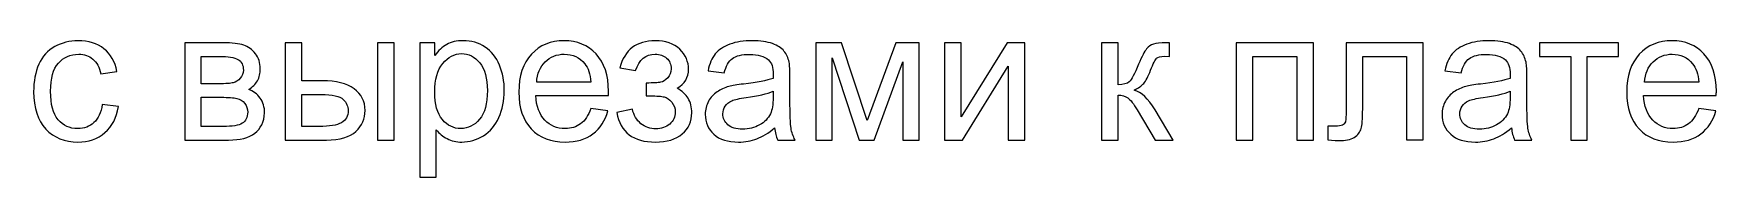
# Model space of a CAD drawing. Header units: millimetres. Extents: x -92 to 92, y -34 to 81.
# Drawn here: x 16.1 to 91.9, y 63.9 to 70.1 of the extents above; entities that cross this region are included whole.
import ezdxf

# ---------------------------------------------------------------- set-up
doc = ezdxf.new("R2010")
doc.units = ezdxf.units.MM
doc.header["$MEASUREMENT"] = 0
doc.layers.add('layer 1', color=7, linetype='Continuous')

msp = doc.modelspace()

# ---------------------------------------------------------------- linework, layer by layer
at = {"layer": 'layer 1', "color": 250, "lineweight": 9}
for points, knots in [([(19.197, 67.2432), (19.197, 67.2432), (19.9251, 67.1416), (19.9251, 67.1416), (19.9251, 67.1416), (19.8447, 66.6406), (19.6415, 66.2497), (19.3127, 65.9661), (19.3127, 65.9661), (18.9839, 65.6825), (18.5789, 65.5414), (18.1006, 65.5414), (18.1006, 65.5414), (17.5009, 65.5414), (17.0182, 65.7375), (16.6542, 66.1298), (16.6542, 66.1298), (16.2887, 66.5221), (16.1067, 67.0837), (16.1067, 67.8147), (16.1067, 67.8147), (16.1067, 68.2888), (16.1857, 68.7023), (16.3423, 69.0579), (16.3423, 69.0579), (16.499, 69.4121), (16.7374, 69.6788), (17.0592, 69.8551), (17.0592, 69.8551), (17.3795, 70.033), (17.728, 70.1219), (18.1062, 70.1219), (18.1062, 70.1219), (18.5818, 70.1219), (18.9726, 70.0019), (19.2746, 69.7606), (19.2746, 69.7606), (19.578, 69.5193), (19.7727, 69.1764), (19.8574, 68.7333), (19.8574, 68.7333), (19.8574, 68.7333), (19.1377, 68.6232), (19.1377, 68.6232), (19.1377, 68.6232), (19.0686, 68.9182), (18.9472, 69.1397), (18.7709, 69.2893), (18.7709, 69.2893), (18.5959, 69.4375), (18.3842, 69.5122), (18.1359, 69.5122), (18.1359, 69.5122), (17.7605, 69.5122), (17.4557, 69.3782), (17.22, 69.1101), (17.22, 69.1101), (16.9858, 68.8406), (16.8687, 68.4172), (16.8687, 67.8358), (16.8687, 67.8358), (16.8687, 67.246), (16.9816, 66.8184), (17.2073, 66.5517), (17.2073, 66.5517), (17.4345, 66.285), (17.7295, 66.151), (18.0921, 66.151), (18.0921, 66.151), (18.3856, 66.151), (18.6297, 66.2399), (18.8245, 66.4191), (18.8245, 66.4191), (19.0206, 66.5969), (19.1448, 66.872), (19.197, 67.2432)], [0, 0, 0, 0, 0.05, 0.05, 0.05, 0.05, 0.1, 0.1, 0.1, 0.1, 0.15, 0.15, 0.15, 0.15, 0.2, 0.2, 0.2, 0.2, 0.25, 0.25, 0.25, 0.25, 0.3, 0.3, 0.3, 0.3, 0.35, 0.35, 0.35, 0.35, 0.4, 0.4, 0.4, 0.4, 0.45, 0.45, 0.45, 0.45, 0.5, 0.5, 0.5, 0.5, 0.55, 0.55, 0.55, 0.55, 0.6, 0.6, 0.6, 0.6, 0.65, 0.65, 0.65, 0.65, 0.7, 0.7, 0.7, 0.7, 0.75, 0.75, 0.75, 0.75, 0.8, 0.8, 0.8, 0.8, 0.85, 0.85, 0.85, 0.85, 0.9, 0.9, 0.9, 0.9, 1, 1, 1, 1]), ([(22.9125, 70.0287), (22.9125, 70.0287), (24.627, 70.0287), (24.627, 70.0287), (24.627, 70.0287), (25.0475, 70.0287), (25.3608, 69.9934), (25.5668, 69.9229), (25.5668, 69.9229), (25.7714, 69.8523), (25.9478, 69.7239), (26.0946, 69.5362), (26.0946, 69.5362), (26.2427, 69.3471), (26.3161, 69.1228), (26.3161, 68.8603), (26.3161, 68.8603), (26.3161, 68.6501), (26.2724, 68.4666), (26.1863, 68.3114), (26.1863, 68.3114), (26.0988, 68.1548), (25.969, 68.0235), (25.794, 67.9191), (25.794, 67.9191), (26, 67.85), (26.1708, 67.7215), (26.3076, 67.5325), (26.3076, 67.5325), (26.4431, 67.3448), (26.5108, 67.1204), (26.5108, 66.8622), (26.5108, 66.8622), (26.484, 66.4459), (26.3345, 66.1369), (26.0649, 65.9365), (26.0649, 65.9365), (25.7954, 65.7347), (25.4031, 65.6345), (24.8895, 65.6345), (24.8895, 65.6345), (24.8895, 65.6345), (22.9125, 65.6345), (22.9125, 65.6345), (22.9125, 65.6345), (22.9125, 65.6345), (22.9125, 70.0287), (22.9125, 70.0287)], [0, 0, 0, 0, 0.0769231, 0.0769231, 0.0769231, 0.0769231, 0.1538462, 0.1538462, 0.1538462, 0.1538462, 0.2307692, 0.2307692, 0.2307692, 0.2307692, 0.3076923, 0.3076923, 0.3076923, 0.3076923, 0.3846154, 0.3846154, 0.3846154, 0.3846154, 0.4615385, 0.4615385, 0.4615385, 0.4615385, 0.5384615, 0.5384615, 0.5384615, 0.5384615, 0.6153846, 0.6153846, 0.6153846, 0.6153846, 0.6923077, 0.6923077, 0.6923077, 0.6923077, 0.7692308, 0.7692308, 0.7692308, 0.7692308, 0.8461538, 0.8461538, 0.8461538, 0.8461538, 1, 1, 1, 1]), ([(27.4365, 70.0287), (27.4365, 70.0287), (28.1816, 70.0287), (28.1816, 70.0287), (28.1816, 70.0287), (28.1816, 70.0287), (28.1816, 68.31), (28.1816, 68.31), (28.1816, 68.31), (28.1816, 68.31), (29.1214, 68.31), (29.1214, 68.31), (29.1214, 68.31), (29.7352, 68.31), (30.2065, 68.1914), (30.5381, 67.953), (30.5381, 67.953), (30.8697, 67.7145), (31.0348, 67.3857), (31.0348, 66.9666), (31.0348, 66.9666), (31.0348, 66.5997), (30.8966, 66.2864), (30.62, 66.0254), (30.62, 66.0254), (30.3434, 65.7643), (29.9017, 65.6345), (29.2935, 65.6345), (29.2935, 65.6345), (29.2935, 65.6345), (27.4365, 65.6345), (27.4365, 65.6345), (27.4365, 65.6345), (27.4365, 65.6345), (27.4365, 70.0287), (27.4365, 70.0287)], [0, 0, 0, 0, 0.1, 0.1, 0.1, 0.1, 0.2, 0.2, 0.2, 0.2, 0.3, 0.3, 0.3, 0.3, 0.4, 0.4, 0.4, 0.4, 0.5, 0.5, 0.5, 0.5, 0.6, 0.6, 0.6, 0.6, 0.7, 0.7, 0.7, 0.7, 0.8, 0.8, 0.8, 0.8, 1, 1, 1, 1]), ([(31.5937, 70.0287), (31.5937, 70.0287), (32.3387, 70.0287), (32.3387, 70.0287), (32.3387, 70.0287), (32.3387, 70.0287), (32.3387, 65.6345), (32.3387, 65.6345), (32.3387, 65.6345), (32.3387, 65.6345), (31.5937, 65.6345), (31.5937, 65.6345), (31.5937, 65.6345), (31.5937, 65.6345), (31.5937, 70.0287), (31.5937, 70.0287)], [0, 0, 0, 0, 0.2, 0.2, 0.2, 0.2, 0.4, 0.4, 0.4, 0.4, 0.6, 0.6, 0.6, 0.6, 1, 1, 1, 1]), ([(33.4972, 63.9496), (33.4972, 63.9496), (33.4972, 70.0287), (33.4972, 70.0287), (33.4972, 70.0287), (33.4972, 70.0287), (34.1745, 70.0287), (34.1745, 70.0287), (34.1745, 70.0287), (34.1745, 70.0287), (34.1745, 69.4516), (34.1745, 69.4516), (34.1745, 69.4516), (34.334, 69.6745), (34.5146, 69.8424), (34.7164, 69.9539), (34.7164, 69.9539), (34.9168, 70.0654), (35.1609, 70.1219), (35.4474, 70.1219), (35.4474, 70.1219), (35.8227, 70.1219), (36.1529, 70.0259), (36.4394, 69.8326), (36.4394, 69.8326), (36.7258, 69.6407), (36.9417, 69.3683), (37.0885, 69.0184), (37.0885, 69.0184), (37.2338, 68.667), (37.3072, 68.2832), (37.3072, 67.8641), (37.3072, 67.8641), (37.3072, 67.4167), (37.2268, 67.0132), (37.0659, 66.6533), (37.0659, 66.6533), (36.905, 66.2949), (36.6708, 66.0197), (36.3632, 65.8278), (36.3632, 65.8278), (36.057, 65.6373), (35.7338, 65.5414), (35.3952, 65.5414), (35.3952, 65.5414), (35.1468, 65.5414), (34.9238, 65.5936), (34.7277, 65.698), (34.7277, 65.698), (34.5301, 65.8024), (34.3693, 65.9337), (34.2423, 66.0931), (34.2423, 66.0931), (34.2423, 66.0931), (34.2423, 63.9496), (34.2423, 63.9496), (34.2423, 63.9496), (34.2423, 63.9496), (33.4972, 63.9496), (33.4972, 63.9496)], [0, 0, 0, 0, 0.0625, 0.0625, 0.0625, 0.0625, 0.125, 0.125, 0.125, 0.125, 0.1875, 0.1875, 0.1875, 0.1875, 0.25, 0.25, 0.25, 0.25, 0.3125, 0.3125, 0.3125, 0.3125, 0.375, 0.375, 0.375, 0.375, 0.4375, 0.4375, 0.4375, 0.4375, 0.5, 0.5, 0.5, 0.5, 0.5625, 0.5625, 0.5625, 0.5625, 0.625, 0.625, 0.625, 0.625, 0.6875, 0.6875, 0.6875, 0.6875, 0.75, 0.75, 0.75, 0.75, 0.8125, 0.8125, 0.8125, 0.8125, 0.875, 0.875, 0.875, 0.875, 1, 1, 1, 1]), ([(41.2033, 67.0569), (41.2033, 67.0569), (41.9738, 66.9553), (41.9738, 66.9553), (41.9738, 66.9553), (41.8538, 66.508), (41.6295, 66.1594), (41.3021, 65.9125), (41.3021, 65.9125), (40.9747, 65.6655), (40.557, 65.5414), (40.0476, 65.5414), (40.0476, 65.5414), (39.407, 65.5414), (38.899, 65.7389), (38.5236, 66.134), (38.5236, 66.134), (38.1482, 66.5277), (37.9606, 67.0823), (37.9606, 67.7949), (37.9606, 67.7949), (37.9606, 68.5315), (38.1497, 69.1044), (38.5292, 69.5108), (38.5292, 69.5108), (38.9088, 69.9187), (39.4013, 70.1219), (40.0067, 70.1219), (40.0067, 70.1219), (40.5923, 70.1219), (41.0707, 69.9229), (41.4418, 69.5235), (41.4418, 69.5235), (41.8129, 69.1242), (41.9992, 68.5626), (41.9992, 67.8387), (41.9992, 67.8387), (41.9992, 67.7949), (41.9978, 67.7286), (41.995, 67.6411), (41.995, 67.6411), (41.995, 67.6411), (38.7226, 67.6411), (38.7226, 67.6411), (38.7226, 67.6411), (38.7508, 67.1599), (38.8863, 66.7902), (39.1318, 66.5348), (39.1318, 66.5348), (39.3759, 66.2794), (39.6821, 66.151), (40.0476, 66.151), (40.0476, 66.151), (40.32, 66.151), (40.5528, 66.2229), (40.7447, 66.3669), (40.7447, 66.3669), (40.938, 66.5108), (41.0904, 66.7408), (41.2033, 67.0569)], [0, 0, 0, 0, 0.0625, 0.0625, 0.0625, 0.0625, 0.125, 0.125, 0.125, 0.125, 0.1875, 0.1875, 0.1875, 0.1875, 0.25, 0.25, 0.25, 0.25, 0.3125, 0.3125, 0.3125, 0.3125, 0.375, 0.375, 0.375, 0.375, 0.4375, 0.4375, 0.4375, 0.4375, 0.5, 0.5, 0.5, 0.5, 0.5625, 0.5625, 0.5625, 0.5625, 0.625, 0.625, 0.625, 0.625, 0.6875, 0.6875, 0.6875, 0.6875, 0.75, 0.75, 0.75, 0.75, 0.8125, 0.8125, 0.8125, 0.8125, 0.875, 0.875, 0.875, 0.875, 1, 1, 1, 1]), ([(43.7024, 67.6242), (43.7024, 67.6242), (43.7024, 68.2084), (43.7024, 68.2084), (43.7024, 68.2084), (44.0156, 68.2112), (44.2301, 68.2239), (44.343, 68.2451), (44.343, 68.2451), (44.4573, 68.2676), (44.566, 68.3326), (44.6676, 68.4426), (44.6676, 68.4426), (44.7692, 68.5527), (44.82, 68.6896), (44.82, 68.8547), (44.82, 68.8547), (44.82, 69.0536), (44.7537, 69.2145), (44.6196, 69.333), (44.6196, 69.333), (44.4855, 69.453), (44.3134, 69.5122), (44.1003, 69.5122), (44.1003, 69.5122), (43.6812, 69.5122), (43.3877, 69.2667), (43.2198, 68.7756), (43.2198, 68.7756), (43.2198, 68.7756), (42.5086, 68.8942), (42.5086, 68.8942), (42.5086, 68.8942), (42.7287, 69.7126), (43.2621, 70.1219), (44.106, 70.1219), (44.106, 70.1219), (44.5744, 70.1219), (44.9413, 69.9949), (45.208, 69.7394), (45.208, 69.7394), (45.4747, 69.484), (45.6074, 69.1792), (45.6074, 68.825), (45.6074, 68.825), (45.6074, 68.468), (45.4338, 68.183), (45.0881, 67.9727), (45.0881, 67.9727), (45.3096, 67.8542), (45.4747, 67.7032), (45.5862, 67.5198), (45.5862, 67.5198), (45.6963, 67.3363), (45.7513, 67.119), (45.7513, 66.8678), (45.7513, 66.8678), (45.7513, 66.4741), (45.6074, 66.1552), (45.3209, 65.9097), (45.3209, 65.9097), (45.0331, 65.6641), (44.6323, 65.5414), (44.1158, 65.5414), (44.1158, 65.5414), (43.1139, 65.5414), (42.5326, 65.9845), (42.3731, 66.8706), (42.3731, 66.8706), (42.3731, 66.8706), (43.0758, 67.023), (43.0758, 67.023), (43.0758, 67.023), (43.1393, 66.7436), (43.2677, 66.5263), (43.4625, 66.3725), (43.4625, 66.3725), (43.6572, 66.2187), (43.8788, 66.1425), (44.1299, 66.1425), (44.1299, 66.1425), (44.3811, 66.1425), (44.59, 66.2131), (44.7565, 66.3556), (44.7565, 66.3556), (44.923, 66.4967), (45.0062, 66.6773), (45.0062, 66.8974), (45.0062, 66.8974), (45.0062, 67.0682), (44.954, 67.2164), (44.8496, 67.3434), (44.8496, 67.3434), (44.7452, 67.4704), (44.6337, 67.5494), (44.5152, 67.5804), (44.5152, 67.5804), (44.3966, 67.6129), (44.1822, 67.6284), (43.8717, 67.6284), (43.8717, 67.6284), (43.8463, 67.6284), (43.7899, 67.627), (43.7024, 67.6242)], [0, 0, 0, 0, 0.037037, 0.037037, 0.037037, 0.037037, 0.0740741, 0.0740741, 0.0740741, 0.0740741, 0.1111111, 0.1111111, 0.1111111, 0.1111111, 0.1481481, 0.1481481, 0.1481481, 0.1481481, 0.1851852, 0.1851852, 0.1851852, 0.1851852, 0.2222222, 0.2222222, 0.2222222, 0.2222222, 0.2592593, 0.2592593, 0.2592593, 0.2592593, 0.2962963, 0.2962963, 0.2962963, 0.2962963, 0.3333333, 0.3333333, 0.3333333, 0.3333333, 0.3703704, 0.3703704, 0.3703704, 0.3703704, 0.4074074, 0.4074074, 0.4074074, 0.4074074, 0.4444444, 0.4444444, 0.4444444, 0.4444444, 0.4814815, 0.4814815, 0.4814815, 0.4814815, 0.5185185, 0.5185185, 0.5185185, 0.5185185, 0.5555556, 0.5555556, 0.5555556, 0.5555556, 0.5925926, 0.5925926, 0.5925926, 0.5925926, 0.6296296, 0.6296296, 0.6296296, 0.6296296, 0.6666667, 0.6666667, 0.6666667, 0.6666667, 0.7037037, 0.7037037, 0.7037037, 0.7037037, 0.7407407, 0.7407407, 0.7407407, 0.7407407, 0.7777778, 0.7777778, 0.7777778, 0.7777778, 0.8148148, 0.8148148, 0.8148148, 0.8148148, 0.8518519, 0.8518519, 0.8518519, 0.8518519, 0.8888889, 0.8888889, 0.8888889, 0.8888889, 0.9259259, 0.9259259, 0.9259259, 0.9259259, 1, 1, 1, 1]), ([(49.4809, 66.1848), (49.2043, 65.9492), (48.9376, 65.7841), (48.6822, 65.6867), (48.6822, 65.6867), (48.4268, 65.5893), (48.1531, 65.5414), (47.8595, 65.5414), (47.8595, 65.5414), (47.3769, 65.5414), (47.0058, 65.6585), (46.7462, 65.8941), (46.7462, 65.8941), (46.4865, 66.1284), (46.3567, 66.429), (46.3567, 66.7944), (46.3567, 66.7944), (46.3567, 67.0089), (46.4061, 67.2051), (46.5035, 67.3829), (46.5035, 67.3829), (46.6022, 67.5607), (46.7306, 67.7018), (46.8887, 67.809), (46.8887, 67.809), (47.0481, 67.9163), (47.2259, 67.9981), (47.4249, 68.0532), (47.4249, 68.0532), (47.5717, 68.0913), (47.7932, 68.1279), (48.0881, 68.1646), (48.0881, 68.1646), (48.6893, 68.2352), (49.1338, 68.3213), (49.4174, 68.42), (49.4174, 68.42), (49.4202, 68.5216), (49.4216, 68.5866), (49.4216, 68.6134), (49.4216, 68.6134), (49.4216, 68.9153), (49.3511, 69.1284), (49.21, 69.2526), (49.21, 69.2526), (49.0195, 69.4205), (48.7358, 69.5038), (48.3605, 69.5038), (48.3605, 69.5038), (48.0091, 69.5038), (47.7495, 69.4417), (47.583, 69.3189), (47.583, 69.3189), (47.415, 69.1962), (47.2923, 68.9788), (47.2118, 68.6656), (47.2118, 68.6656), (47.2118, 68.6656), (46.4837, 68.7672), (46.4837, 68.7672), (46.4837, 68.7672), (46.55, 69.079), (46.6587, 69.3316), (46.8111, 69.5235), (46.8111, 69.5235), (46.9635, 69.7154), (47.1836, 69.8622), (47.4715, 69.9666), (47.4715, 69.9666), (47.7579, 70.0696), (48.0924, 70.1219), (48.4706, 70.1219), (48.4706, 70.1219), (48.8459, 70.1219), (49.1521, 70.0781), (49.3878, 69.9892), (49.3878, 69.9892), (49.622, 69.9003), (49.7956, 69.7902), (49.9057, 69.6562), (49.9057, 69.6562), (50.0157, 69.5221), (50.0933, 69.3528), (50.1385, 69.1482), (50.1385, 69.1482), (50.1625, 69.0212), (50.1752, 68.7926), (50.1752, 68.4638), (50.1752, 68.4638), (50.1752, 68.4638), (50.1752, 67.476), (50.1752, 67.476), (50.1752, 67.476), (50.1752, 66.786), (50.1907, 66.3499), (50.2217, 66.1651), (50.2217, 66.1651), (50.2514, 65.9802), (50.3135, 65.8038), (50.4038, 65.6345), (50.4038, 65.6345), (50.4038, 65.6345), (49.6248, 65.6345), (49.6248, 65.6345), (49.6248, 65.6345), (49.5501, 65.7911), (49.5021, 65.9746), (49.4809, 66.1848)], [0, 0, 0, 0, 0.0357143, 0.0357143, 0.0357143, 0.0357143, 0.0714286, 0.0714286, 0.0714286, 0.0714286, 0.1071429, 0.1071429, 0.1071429, 0.1071429, 0.1428571, 0.1428571, 0.1428571, 0.1428571, 0.1785714, 0.1785714, 0.1785714, 0.1785714, 0.2142857, 0.2142857, 0.2142857, 0.2142857, 0.25, 0.25, 0.25, 0.25, 0.2857143, 0.2857143, 0.2857143, 0.2857143, 0.3214286, 0.3214286, 0.3214286, 0.3214286, 0.3571429, 0.3571429, 0.3571429, 0.3571429, 0.3928571, 0.3928571, 0.3928571, 0.3928571, 0.4285714, 0.4285714, 0.4285714, 0.4285714, 0.4642857, 0.4642857, 0.4642857, 0.4642857, 0.5, 0.5, 0.5, 0.5, 0.5357143, 0.5357143, 0.5357143, 0.5357143, 0.5714286, 0.5714286, 0.5714286, 0.5714286, 0.6071429, 0.6071429, 0.6071429, 0.6071429, 0.6428571, 0.6428571, 0.6428571, 0.6428571, 0.6785714, 0.6785714, 0.6785714, 0.6785714, 0.7142857, 0.7142857, 0.7142857, 0.7142857, 0.75, 0.75, 0.75, 0.75, 0.7857143, 0.7857143, 0.7857143, 0.7857143, 0.8214286, 0.8214286, 0.8214286, 0.8214286, 0.8571429, 0.8571429, 0.8571429, 0.8571429, 0.8928571, 0.8928571, 0.8928571, 0.8928571, 0.9285714, 0.9285714, 0.9285714, 0.9285714, 1, 1, 1, 1]), ([(51.345, 70.0287), (51.345, 70.0287), (52.4908, 70.0287), (52.4908, 70.0287), (52.4908, 70.0287), (52.4908, 70.0287), (53.6522, 66.5122), (53.6522, 66.5122), (53.6522, 66.5122), (53.6522, 66.5122), (54.9377, 70.0287), (54.9377, 70.0287), (54.9377, 70.0287), (54.9377, 70.0287), (56.0017, 70.0287), (56.0017, 70.0287), (56.0017, 70.0287), (56.0017, 70.0287), (56.0017, 65.6345), (56.0017, 65.6345), (56.0017, 65.6345), (56.0017, 65.6345), (55.2566, 65.6345), (55.2566, 65.6345), (55.2566, 65.6345), (55.2566, 65.6345), (55.2566, 69.1722), (55.2566, 69.1722), (55.2566, 69.1722), (55.2566, 69.1722), (53.9626, 65.6345), (53.9626, 65.6345), (53.9626, 65.6345), (53.9626, 65.6345), (53.2966, 65.6345), (53.2966, 65.6345), (53.2966, 65.6345), (53.2966, 65.6345), (52.0731, 69.3415), (52.0731, 69.3415), (52.0731, 69.3415), (52.0731, 69.3415), (52.0731, 65.6345), (52.0731, 65.6345), (52.0731, 65.6345), (52.0731, 65.6345), (51.345, 65.6345), (51.345, 65.6345), (51.345, 65.6345), (51.345, 65.6345), (51.345, 70.0287), (51.345, 70.0287)], [0, 0, 0, 0, 0.0714286, 0.0714286, 0.0714286, 0.0714286, 0.1428571, 0.1428571, 0.1428571, 0.1428571, 0.2142857, 0.2142857, 0.2142857, 0.2142857, 0.2857143, 0.2857143, 0.2857143, 0.2857143, 0.3571429, 0.3571429, 0.3571429, 0.3571429, 0.4285714, 0.4285714, 0.4285714, 0.4285714, 0.5, 0.5, 0.5, 0.5, 0.5714286, 0.5714286, 0.5714286, 0.5714286, 0.6428571, 0.6428571, 0.6428571, 0.6428571, 0.7142857, 0.7142857, 0.7142857, 0.7142857, 0.7857143, 0.7857143, 0.7857143, 0.7857143, 0.8571429, 0.8571429, 0.8571429, 0.8571429, 1, 1, 1, 1]), ([(57.1405, 70.0287), (57.1405, 70.0287), (57.8856, 70.0287), (57.8856, 70.0287), (57.8856, 70.0287), (57.8856, 70.0287), (57.8856, 66.6773), (57.8856, 66.6773), (57.8856, 66.6773), (57.8856, 66.6773), (59.9557, 70.0287), (59.9557, 70.0287), (59.9557, 70.0287), (59.9557, 70.0287), (60.7558, 70.0287), (60.7558, 70.0287), (60.7558, 70.0287), (60.7558, 70.0287), (60.7558, 65.6345), (60.7558, 65.6345), (60.7558, 65.6345), (60.7558, 65.6345), (60.0107, 65.6345), (60.0107, 65.6345), (60.0107, 65.6345), (60.0107, 65.6345), (60.0107, 68.9647), (60.0107, 68.9647), (60.0107, 68.9647), (60.0107, 68.9647), (57.9434, 65.6345), (57.9434, 65.6345), (57.9434, 65.6345), (57.9434, 65.6345), (57.1405, 65.6345), (57.1405, 65.6345), (57.1405, 65.6345), (57.1405, 65.6345), (57.1405, 70.0287), (57.1405, 70.0287)], [0, 0, 0, 0, 0.0909091, 0.0909091, 0.0909091, 0.0909091, 0.1818182, 0.1818182, 0.1818182, 0.1818182, 0.2727273, 0.2727273, 0.2727273, 0.2727273, 0.3636364, 0.3636364, 0.3636364, 0.3636364, 0.4545455, 0.4545455, 0.4545455, 0.4545455, 0.5454545, 0.5454545, 0.5454545, 0.5454545, 0.6363636, 0.6363636, 0.6363636, 0.6363636, 0.7272727, 0.7272727, 0.7272727, 0.7272727, 0.8181818, 0.8181818, 0.8181818, 0.8181818, 1, 1, 1, 1]), ([(64.2144, 70.0287), (64.2144, 70.0287), (64.9595, 70.0287), (64.9595, 70.0287), (64.9595, 70.0287), (64.9595, 70.0287), (64.9595, 68.1322), (64.9595, 68.1322), (64.9595, 68.1322), (65.1966, 68.1322), (65.3631, 68.1773), (65.459, 68.2691), (65.459, 68.2691), (65.5536, 68.3594), (65.6933, 68.6232), (65.8796, 69.0621), (65.8796, 69.0621), (66.0263, 69.4092), (66.1448, 69.6378), (66.2352, 69.7479), (66.2352, 69.7479), (66.3269, 69.858), (66.4313, 69.9328), (66.5498, 69.9709), (66.5498, 69.9709), (66.6698, 70.009), (66.8603, 70.0287), (67.1213, 70.0287), (67.1213, 70.0287), (67.1213, 70.0287), (67.2709, 70.0287), (67.2709, 70.0287), (67.2709, 70.0287), (67.2709, 70.0287), (67.2709, 69.4149), (67.2709, 69.4149), (67.2709, 69.4149), (67.2709, 69.4149), (67.0635, 69.4191), (67.0635, 69.4191), (67.0635, 69.4191), (66.8673, 69.4191), (66.7417, 69.3895), (66.6867, 69.3316), (66.6867, 69.3316), (66.6289, 69.2709), (66.54, 69.0903), (66.4214, 68.7898), (66.4214, 68.7898), (66.3085, 68.5019), (66.2055, 68.3029), (66.111, 68.1929), (66.111, 68.1929), (66.0178, 68.0828), (65.8725, 67.9826), (65.6764, 67.8909), (65.6764, 67.8909), (65.9967, 67.8048), (66.3128, 67.5071), (66.6232, 66.9962), (66.6232, 66.9962), (66.6232, 66.9962), (67.4402, 65.6345), (67.4402, 65.6345), (67.4402, 65.6345), (67.4402, 65.6345), (66.6218, 65.6345), (66.6218, 65.6345), (66.6218, 65.6345), (66.6218, 65.6345), (65.8161, 66.992), (65.8161, 66.992), (65.8161, 66.992), (65.6538, 67.2672), (65.5127, 67.4478), (65.3927, 67.5353), (65.3927, 67.5353), (65.2714, 67.6228), (65.1274, 67.6665), (64.9595, 67.6665), (64.9595, 67.6665), (64.9595, 67.6665), (64.9595, 65.6345), (64.9595, 65.6345), (64.9595, 65.6345), (64.9595, 65.6345), (64.2144, 65.6345), (64.2144, 65.6345), (64.2144, 65.6345), (64.2144, 65.6345), (64.2144, 70.0287), (64.2144, 70.0287)], [0, 0, 0, 0, 0.0416667, 0.0416667, 0.0416667, 0.0416667, 0.0833333, 0.0833333, 0.0833333, 0.0833333, 0.125, 0.125, 0.125, 0.125, 0.1666667, 0.1666667, 0.1666667, 0.1666667, 0.2083333, 0.2083333, 0.2083333, 0.2083333, 0.25, 0.25, 0.25, 0.25, 0.2916667, 0.2916667, 0.2916667, 0.2916667, 0.3333333, 0.3333333, 0.3333333, 0.3333333, 0.375, 0.375, 0.375, 0.375, 0.4166667, 0.4166667, 0.4166667, 0.4166667, 0.4583333, 0.4583333, 0.4583333, 0.4583333, 0.5, 0.5, 0.5, 0.5, 0.5416667, 0.5416667, 0.5416667, 0.5416667, 0.5833333, 0.5833333, 0.5833333, 0.5833333, 0.625, 0.625, 0.625, 0.625, 0.6666667, 0.6666667, 0.6666667, 0.6666667, 0.7083333, 0.7083333, 0.7083333, 0.7083333, 0.75, 0.75, 0.75, 0.75, 0.7916667, 0.7916667, 0.7916667, 0.7916667, 0.8333333, 0.8333333, 0.8333333, 0.8333333, 0.875, 0.875, 0.875, 0.875, 0.9166667, 0.9166667, 0.9166667, 0.9166667, 1, 1, 1, 1]), ([(70.2794, 70.0287), (70.2794, 70.0287), (73.7507, 70.0287), (73.7507, 70.0287), (73.7507, 70.0287), (73.7507, 70.0287), (73.7507, 65.6345), (73.7507, 65.6345), (73.7507, 65.6345), (73.7507, 65.6345), (73.0057, 65.6345), (73.0057, 65.6345), (73.0057, 65.6345), (73.0057, 65.6345), (73.0057, 69.4106), (73.0057, 69.4106), (73.0057, 69.4106), (73.0057, 69.4106), (71.0245, 69.4106), (71.0245, 69.4106), (71.0245, 69.4106), (71.0245, 69.4106), (71.0245, 65.6345), (71.0245, 65.6345), (71.0245, 65.6345), (71.0245, 65.6345), (70.2794, 65.6345), (70.2794, 65.6345), (70.2794, 65.6345), (70.2794, 65.6345), (70.2794, 70.0287), (70.2794, 70.0287)], [0, 0, 0, 0, 0.1111111, 0.1111111, 0.1111111, 0.1111111, 0.2222222, 0.2222222, 0.2222222, 0.2222222, 0.3333333, 0.3333333, 0.3333333, 0.3333333, 0.4444444, 0.4444444, 0.4444444, 0.4444444, 0.5555556, 0.5555556, 0.5555556, 0.5555556, 0.6666667, 0.6666667, 0.6666667, 0.6666667, 0.7777778, 0.7777778, 0.7777778, 0.7777778, 1, 1, 1, 1]), ([(75.2282, 70.0287), (75.2282, 70.0287), (78.6911, 70.0287), (78.6911, 70.0287), (78.6911, 70.0287), (78.6911, 70.0287), (78.6911, 65.6387), (78.6911, 65.6387), (78.6911, 65.6387), (78.6911, 65.6387), (77.946, 65.6387), (77.946, 65.6387), (77.946, 65.6387), (77.946, 65.6387), (77.946, 69.4106), (77.946, 69.4106), (77.946, 69.4106), (77.946, 69.4106), (75.9732, 69.4106), (75.9732, 69.4106), (75.9732, 69.4106), (75.9732, 69.4106), (75.9732, 67.2248), (75.9732, 67.2248), (75.9732, 67.2248), (75.9732, 66.7154), (75.9563, 66.3796), (75.9239, 66.2159), (75.9239, 66.2159), (75.89, 66.0536), (75.7997, 65.9125), (75.6515, 65.7911), (75.6515, 65.7911), (75.5019, 65.6698), (75.2874, 65.6091), (75.0066, 65.6091), (75.0066, 65.6091), (74.8331, 65.6091), (74.6327, 65.6204), (74.4069, 65.6416), (74.4069, 65.6416), (74.4069, 65.6416), (74.4069, 66.261), (74.4069, 66.261), (74.4069, 66.261), (74.4069, 66.261), (74.7329, 66.261), (74.7329, 66.261), (74.7329, 66.261), (74.8867, 66.261), (74.9967, 66.2766), (75.0631, 66.309), (75.0631, 66.309), (75.1294, 66.3401), (75.1731, 66.3909), (75.1957, 66.46), (75.1957, 66.46), (75.2169, 66.5291), (75.2282, 66.7535), (75.2282, 67.1331), (75.2282, 67.1331), (75.2282, 67.1331), (75.2282, 70.0287), (75.2282, 70.0287)], [0, 0, 0, 0, 0.0588235, 0.0588235, 0.0588235, 0.0588235, 0.1176471, 0.1176471, 0.1176471, 0.1176471, 0.1764706, 0.1764706, 0.1764706, 0.1764706, 0.2352941, 0.2352941, 0.2352941, 0.2352941, 0.2941176, 0.2941176, 0.2941176, 0.2941176, 0.3529412, 0.3529412, 0.3529412, 0.3529412, 0.4117647, 0.4117647, 0.4117647, 0.4117647, 0.4705882, 0.4705882, 0.4705882, 0.4705882, 0.5294118, 0.5294118, 0.5294118, 0.5294118, 0.5882353, 0.5882353, 0.5882353, 0.5882353, 0.6470588, 0.6470588, 0.6470588, 0.6470588, 0.7058824, 0.7058824, 0.7058824, 0.7058824, 0.7647059, 0.7647059, 0.7647059, 0.7647059, 0.8235294, 0.8235294, 0.8235294, 0.8235294, 0.8823529, 0.8823529, 0.8823529, 0.8823529, 1, 1, 1, 1]), ([(82.6746, 66.1848), (82.398, 65.9492), (82.1313, 65.7841), (81.8759, 65.6867), (81.8759, 65.6867), (81.6205, 65.5893), (81.3468, 65.5414), (81.0532, 65.5414), (81.0532, 65.5414), (80.5706, 65.5414), (80.1995, 65.6585), (79.9399, 65.8941), (79.9399, 65.8941), (79.6802, 66.1284), (79.5504, 66.429), (79.5504, 66.7944), (79.5504, 66.7944), (79.5504, 67.0089), (79.5998, 67.2051), (79.6972, 67.3829), (79.6972, 67.3829), (79.7959, 67.5607), (79.9243, 67.7018), (80.0824, 67.809), (80.0824, 67.809), (80.2418, 67.9163), (80.4196, 67.9981), (80.6186, 68.0532), (80.6186, 68.0532), (80.7654, 68.0913), (80.9869, 68.1279), (81.2818, 68.1646), (81.2818, 68.1646), (81.883, 68.2352), (82.3275, 68.3213), (82.6111, 68.42), (82.6111, 68.42), (82.6139, 68.5216), (82.6153, 68.5866), (82.6153, 68.6134), (82.6153, 68.6134), (82.6153, 68.9153), (82.5448, 69.1284), (82.4037, 69.2526), (82.4037, 69.2526), (82.2132, 69.4205), (81.9295, 69.5038), (81.5542, 69.5038), (81.5542, 69.5038), (81.2028, 69.5038), (80.9432, 69.4417), (80.7767, 69.3189), (80.7767, 69.3189), (80.6087, 69.1962), (80.486, 68.9788), (80.4055, 68.6656), (80.4055, 68.6656), (80.4055, 68.6656), (79.6774, 68.7672), (79.6774, 68.7672), (79.6774, 68.7672), (79.7437, 69.079), (79.8524, 69.3316), (80.0048, 69.5235), (80.0048, 69.5235), (80.1572, 69.7154), (80.3773, 69.8622), (80.6652, 69.9666), (80.6652, 69.9666), (80.9516, 70.0696), (81.2861, 70.1219), (81.6643, 70.1219), (81.6643, 70.1219), (82.0396, 70.1219), (82.3458, 70.0781), (82.5815, 69.9892), (82.5815, 69.9892), (82.8157, 69.9003), (82.9893, 69.7902), (83.0994, 69.6562), (83.0994, 69.6562), (83.2094, 69.5221), (83.287, 69.3528), (83.3322, 69.1482), (83.3322, 69.1482), (83.3562, 69.0212), (83.3689, 68.7926), (83.3689, 68.4638), (83.3689, 68.4638), (83.3689, 68.4638), (83.3689, 67.476), (83.3689, 67.476), (83.3689, 67.476), (83.3689, 66.786), (83.3844, 66.3499), (83.4154, 66.1651), (83.4154, 66.1651), (83.4451, 65.9802), (83.5072, 65.8038), (83.5975, 65.6345), (83.5975, 65.6345), (83.5975, 65.6345), (82.8185, 65.6345), (82.8185, 65.6345), (82.8185, 65.6345), (82.7438, 65.7911), (82.6958, 65.9746), (82.6746, 66.1848)], [0, 0, 0, 0, 0.0357143, 0.0357143, 0.0357143, 0.0357143, 0.0714286, 0.0714286, 0.0714286, 0.0714286, 0.1071429, 0.1071429, 0.1071429, 0.1071429, 0.1428571, 0.1428571, 0.1428571, 0.1428571, 0.1785714, 0.1785714, 0.1785714, 0.1785714, 0.2142857, 0.2142857, 0.2142857, 0.2142857, 0.25, 0.25, 0.25, 0.25, 0.2857143, 0.2857143, 0.2857143, 0.2857143, 0.3214286, 0.3214286, 0.3214286, 0.3214286, 0.3571429, 0.3571429, 0.3571429, 0.3571429, 0.3928571, 0.3928571, 0.3928571, 0.3928571, 0.4285714, 0.4285714, 0.4285714, 0.4285714, 0.4642857, 0.4642857, 0.4642857, 0.4642857, 0.5, 0.5, 0.5, 0.5, 0.5357143, 0.5357143, 0.5357143, 0.5357143, 0.5714286, 0.5714286, 0.5714286, 0.5714286, 0.6071429, 0.6071429, 0.6071429, 0.6071429, 0.6428571, 0.6428571, 0.6428571, 0.6428571, 0.6785714, 0.6785714, 0.6785714, 0.6785714, 0.7142857, 0.7142857, 0.7142857, 0.7142857, 0.75, 0.75, 0.75, 0.75, 0.7857143, 0.7857143, 0.7857143, 0.7857143, 0.8214286, 0.8214286, 0.8214286, 0.8214286, 0.8571429, 0.8571429, 0.8571429, 0.8571429, 0.8928571, 0.8928571, 0.8928571, 0.8928571, 0.9285714, 0.9285714, 0.9285714, 0.9285714, 1, 1, 1, 1]), ([(83.9375, 70.0287), (83.9375, 70.0287), (87.4935, 70.0287), (87.4935, 70.0287), (87.4935, 70.0287), (87.4935, 70.0287), (87.4935, 69.4106), (87.4935, 69.4106), (87.4935, 69.4106), (87.4935, 69.4106), (86.0881, 69.4106), (86.0881, 69.4106), (86.0881, 69.4106), (86.0881, 69.4106), (86.0881, 65.6345), (86.0881, 65.6345), (86.0881, 65.6345), (86.0881, 65.6345), (85.343, 65.6345), (85.343, 65.6345), (85.343, 65.6345), (85.343, 65.6345), (85.343, 69.4106), (85.343, 69.4106), (85.343, 69.4106), (85.343, 69.4106), (83.9375, 69.4106), (83.9375, 69.4106), (83.9375, 69.4106), (83.9375, 69.4106), (83.9375, 70.0287), (83.9375, 70.0287)], [0, 0, 0, 0, 0.1111111, 0.1111111, 0.1111111, 0.1111111, 0.2222222, 0.2222222, 0.2222222, 0.2222222, 0.3333333, 0.3333333, 0.3333333, 0.3333333, 0.4444444, 0.4444444, 0.4444444, 0.4444444, 0.5555556, 0.5555556, 0.5555556, 0.5555556, 0.6666667, 0.6666667, 0.6666667, 0.6666667, 0.7777778, 0.7777778, 0.7777778, 0.7777778, 1, 1, 1, 1]), ([(91.1074, 67.0569), (91.1074, 67.0569), (91.8779, 66.9553), (91.8779, 66.9553), (91.8779, 66.9553), (91.7579, 66.508), (91.5336, 66.1594), (91.2062, 65.9125), (91.2062, 65.9125), (90.8788, 65.6655), (90.4611, 65.5414), (89.9517, 65.5414), (89.9517, 65.5414), (89.3111, 65.5414), (88.8031, 65.7389), (88.4277, 66.134), (88.4277, 66.134), (88.0523, 66.5277), (87.8647, 67.0823), (87.8647, 67.7949), (87.8647, 67.7949), (87.8647, 68.5315), (88.0538, 69.1044), (88.4333, 69.5108), (88.4333, 69.5108), (88.8129, 69.9187), (89.3054, 70.1219), (89.9108, 70.1219), (89.9108, 70.1219), (90.4964, 70.1219), (90.9748, 69.9229), (91.3459, 69.5235), (91.3459, 69.5235), (91.717, 69.1242), (91.9033, 68.5626), (91.9033, 67.8387), (91.9033, 67.8387), (91.9033, 67.7949), (91.9019, 67.7286), (91.8991, 67.6411), (91.8991, 67.6411), (91.8991, 67.6411), (88.6267, 67.6411), (88.6267, 67.6411), (88.6267, 67.6411), (88.6549, 67.1599), (88.7904, 66.7902), (89.0359, 66.5348), (89.0359, 66.5348), (89.28, 66.2794), (89.5862, 66.151), (89.9517, 66.151), (89.9517, 66.151), (90.2241, 66.151), (90.4569, 66.2229), (90.6488, 66.3669), (90.6488, 66.3669), (90.8421, 66.5108), (90.9945, 66.7408), (91.1074, 67.0569)], [0, 0, 0, 0, 0.0625, 0.0625, 0.0625, 0.0625, 0.125, 0.125, 0.125, 0.125, 0.1875, 0.1875, 0.1875, 0.1875, 0.25, 0.25, 0.25, 0.25, 0.3125, 0.3125, 0.3125, 0.3125, 0.375, 0.375, 0.375, 0.375, 0.4375, 0.4375, 0.4375, 0.4375, 0.5, 0.5, 0.5, 0.5, 0.5625, 0.5625, 0.5625, 0.5625, 0.625, 0.625, 0.625, 0.625, 0.6875, 0.6875, 0.6875, 0.6875, 0.75, 0.75, 0.75, 0.75, 0.8125, 0.8125, 0.8125, 0.8125, 0.875, 0.875, 0.875, 0.875, 1, 1, 1, 1]), ([(23.6576, 68.1745), (23.6576, 68.1745), (24.4478, 68.1745), (24.4478, 68.1745), (24.4478, 68.1745), (24.7625, 68.1745), (24.9798, 68.1914), (25.0969, 68.2239), (25.0969, 68.2239), (25.2154, 68.2578), (25.3213, 68.3241), (25.4144, 68.4257), (25.4144, 68.4257), (25.5075, 68.5259), (25.5541, 68.6472), (25.5541, 68.7883), (25.5541, 68.7883), (25.5541, 69.0212), (25.4723, 69.182), (25.31, 69.2738), (25.31, 69.2738), (25.1463, 69.3655), (24.8669, 69.4106), (24.4718, 69.4106), (24.4718, 69.4106), (24.4718, 69.4106), (23.6576, 69.4106), (23.6576, 69.4106), (23.6576, 69.4106), (23.6576, 69.4106), (23.6576, 68.1745), (23.6576, 68.1745)], [0, 0, 0, 0, 0.1111111, 0.1111111, 0.1111111, 0.1111111, 0.2222222, 0.2222222, 0.2222222, 0.2222222, 0.3333333, 0.3333333, 0.3333333, 0.3333333, 0.4444444, 0.4444444, 0.4444444, 0.4444444, 0.5555556, 0.5555556, 0.5555556, 0.5555556, 0.6666667, 0.6666667, 0.6666667, 0.6666667, 0.7777778, 0.7777778, 0.7777778, 0.7777778, 1, 1, 1, 1]), ([(34.1745, 67.8048), (34.1745, 67.2418), (34.2888, 66.8255), (34.516, 66.556), (34.516, 66.556), (34.7446, 66.2864), (35.0212, 66.151), (35.3458, 66.151), (35.3458, 66.151), (35.676, 66.151), (35.9582, 66.2907), (36.1924, 66.5701), (36.1924, 66.5701), (36.4281, 66.8495), (36.5452, 67.2813), (36.5452, 67.8669), (36.5452, 67.8669), (36.5452, 68.4257), (36.4309, 68.8434), (36.2009, 69.1214), (36.2009, 69.1214), (35.9709, 69.3994), (35.6971, 69.5376), (35.3782, 69.5376), (35.3782, 69.5376), (35.0621, 69.5376), (34.7827, 69.3895), (34.54, 69.0946), (34.54, 69.0946), (34.2959, 68.7982), (34.1745, 68.3692), (34.1745, 67.8048)], [0, 0, 0, 0, 0.1111111, 0.1111111, 0.1111111, 0.1111111, 0.2222222, 0.2222222, 0.2222222, 0.2222222, 0.3333333, 0.3333333, 0.3333333, 0.3333333, 0.4444444, 0.4444444, 0.4444444, 0.4444444, 0.5555556, 0.5555556, 0.5555556, 0.5555556, 0.6666667, 0.6666667, 0.6666667, 0.6666667, 0.7777778, 0.7777778, 0.7777778, 0.7777778, 1, 1, 1, 1]), ([(38.7649, 68.2507), (38.7649, 68.2507), (41.2118, 68.2507), (41.2118, 68.2507), (41.2118, 68.2507), (41.1793, 68.6204), (41.0848, 68.897), (40.931, 69.0819), (40.931, 69.0819), (40.6953, 69.3683), (40.3877, 69.5122), (40.0109, 69.5122), (40.0109, 69.5122), (39.6694, 69.5122), (39.383, 69.3979), (39.1501, 69.1693), (39.1501, 69.1693), (38.9187, 68.9407), (38.7903, 68.6345), (38.7649, 68.2507)], [0, 0, 0, 0, 0.1666667, 0.1666667, 0.1666667, 0.1666667, 0.3333333, 0.3333333, 0.3333333, 0.3333333, 0.5, 0.5, 0.5, 0.5, 0.6666667, 0.6666667, 0.6666667, 0.6666667, 1, 1, 1, 1]), ([(88.669, 68.2507), (88.669, 68.2507), (91.1159, 68.2507), (91.1159, 68.2507), (91.1159, 68.2507), (91.0834, 68.6204), (90.9889, 68.897), (90.8351, 69.0819), (90.8351, 69.0819), (90.5994, 69.3683), (90.2918, 69.5122), (89.915, 69.5122), (89.915, 69.5122), (89.5735, 69.5122), (89.2871, 69.3979), (89.0542, 69.1693), (89.0542, 69.1693), (88.8228, 68.9407), (88.6944, 68.6345), (88.669, 68.2507)], [0, 0, 0, 0, 0.1666667, 0.1666667, 0.1666667, 0.1666667, 0.3333333, 0.3333333, 0.3333333, 0.3333333, 0.5, 0.5, 0.5, 0.5, 0.6666667, 0.6666667, 0.6666667, 0.6666667, 1, 1, 1, 1]), ([(23.6576, 66.2441), (23.6576, 66.2441), (24.6355, 66.2441), (24.6355, 66.2441), (24.6355, 66.2441), (25.056, 66.2441), (25.3453, 66.2935), (25.5019, 66.3909), (25.5019, 66.3909), (25.6585, 66.4896), (25.7404, 66.6576), (25.7488, 66.8989), (25.7488, 66.8989), (25.7488, 67.0386), (25.7037, 67.1698), (25.6134, 67.2897), (25.6134, 67.2897), (25.5217, 67.4097), (25.4031, 67.4859), (25.2578, 67.5169), (25.2578, 67.5169), (25.1124, 67.5494), (24.8782, 67.5649), (24.5565, 67.5649), (24.5565, 67.5649), (24.5565, 67.5649), (23.6576, 67.5649), (23.6576, 67.5649), (23.6576, 67.5649), (23.6576, 67.5649), (23.6576, 66.2441), (23.6576, 66.2441)], [0, 0, 0, 0, 0.1111111, 0.1111111, 0.1111111, 0.1111111, 0.2222222, 0.2222222, 0.2222222, 0.2222222, 0.3333333, 0.3333333, 0.3333333, 0.3333333, 0.4444444, 0.4444444, 0.4444444, 0.4444444, 0.5555556, 0.5555556, 0.5555556, 0.5555556, 0.6666667, 0.6666667, 0.6666667, 0.6666667, 0.7777778, 0.7777778, 0.7777778, 0.7777778, 1, 1, 1, 1]), ([(28.1816, 66.2441), (28.1816, 66.2441), (28.9633, 66.2441), (28.9633, 66.2441), (28.9633, 66.2441), (29.4332, 66.2441), (29.7705, 66.302), (29.9709, 66.4177), (29.9709, 66.4177), (30.1727, 66.5334), (30.2728, 66.714), (30.2728, 66.9595), (30.2728, 66.9595), (30.2728, 67.15), (30.1981, 67.3194), (30.0499, 67.469), (30.0499, 67.469), (29.9003, 67.6171), (29.5715, 67.6919), (29.0621, 67.6919), (29.0621, 67.6919), (29.0621, 67.6919), (28.1816, 67.6919), (28.1816, 67.6919), (28.1816, 67.6919), (28.1816, 67.6919), (28.1816, 66.2441), (28.1816, 66.2441)], [0, 0, 0, 0, 0.125, 0.125, 0.125, 0.125, 0.25, 0.25, 0.25, 0.25, 0.375, 0.375, 0.375, 0.375, 0.5, 0.5, 0.5, 0.5, 0.625, 0.625, 0.625, 0.625, 0.75, 0.75, 0.75, 0.75, 1, 1, 1, 1]), ([(49.4216, 67.8358), (49.1507, 67.7258), (48.7443, 67.6326), (48.2024, 67.5564), (48.2024, 67.5564), (47.8948, 67.5127), (47.6775, 67.4633), (47.5505, 67.4083), (47.5505, 67.4083), (47.4235, 67.3532), (47.3261, 67.2728), (47.257, 67.1684), (47.257, 67.1684), (47.1878, 67.0626), (47.1526, 66.9454), (47.1526, 66.8156), (47.1526, 66.8156), (47.1526, 66.6195), (47.2274, 66.4544), (47.3783, 66.3231), (47.3783, 66.3231), (47.5293, 66.1919), (47.7495, 66.1256), (48.0388, 66.1256), (48.0388, 66.1256), (48.3252, 66.1256), (48.5806, 66.1877), (48.805, 66.3132), (48.805, 66.3132), (49.0279, 66.4374), (49.193, 66.6082), (49.2975, 66.8241), (49.2975, 66.8241), (49.3779, 66.992), (49.4174, 67.2389), (49.4174, 67.5649), (49.4174, 67.5649), (49.4174, 67.5649), (49.4216, 67.8358), (49.4216, 67.8358)], [0, 0, 0, 0, 0.0909091, 0.0909091, 0.0909091, 0.0909091, 0.1818182, 0.1818182, 0.1818182, 0.1818182, 0.2727273, 0.2727273, 0.2727273, 0.2727273, 0.3636364, 0.3636364, 0.3636364, 0.3636364, 0.4545455, 0.4545455, 0.4545455, 0.4545455, 0.5454545, 0.5454545, 0.5454545, 0.5454545, 0.6363636, 0.6363636, 0.6363636, 0.6363636, 0.7272727, 0.7272727, 0.7272727, 0.7272727, 0.8181818, 0.8181818, 0.8181818, 0.8181818, 1, 1, 1, 1]), ([(82.6153, 67.8358), (82.3444, 67.7258), (81.938, 67.6326), (81.3961, 67.5564), (81.3961, 67.5564), (81.0885, 67.5127), (80.8712, 67.4633), (80.7442, 67.4083), (80.7442, 67.4083), (80.6172, 67.3532), (80.5198, 67.2728), (80.4507, 67.1684), (80.4507, 67.1684), (80.3815, 67.0626), (80.3463, 66.9454), (80.3463, 66.8156), (80.3463, 66.8156), (80.3463, 66.6195), (80.4211, 66.4544), (80.572, 66.3231), (80.572, 66.3231), (80.723, 66.1919), (80.9432, 66.1256), (81.2325, 66.1256), (81.2325, 66.1256), (81.5189, 66.1256), (81.7743, 66.1877), (81.9987, 66.3132), (81.9987, 66.3132), (82.2216, 66.4374), (82.3867, 66.6082), (82.4912, 66.8241), (82.4912, 66.8241), (82.5716, 66.992), (82.6111, 67.2389), (82.6111, 67.5649), (82.6111, 67.5649), (82.6111, 67.5649), (82.6153, 67.8358), (82.6153, 67.8358)], [0, 0, 0, 0, 0.0909091, 0.0909091, 0.0909091, 0.0909091, 0.1818182, 0.1818182, 0.1818182, 0.1818182, 0.2727273, 0.2727273, 0.2727273, 0.2727273, 0.3636364, 0.3636364, 0.3636364, 0.3636364, 0.4545455, 0.4545455, 0.4545455, 0.4545455, 0.5454545, 0.5454545, 0.5454545, 0.5454545, 0.6363636, 0.6363636, 0.6363636, 0.6363636, 0.7272727, 0.7272727, 0.7272727, 0.7272727, 0.8181818, 0.8181818, 0.8181818, 0.8181818, 1, 1, 1, 1])]:
    msp.add_open_spline(points, degree=3, knots=knots, dxfattribs=at)

doc.saveas('drawing.dxf')
